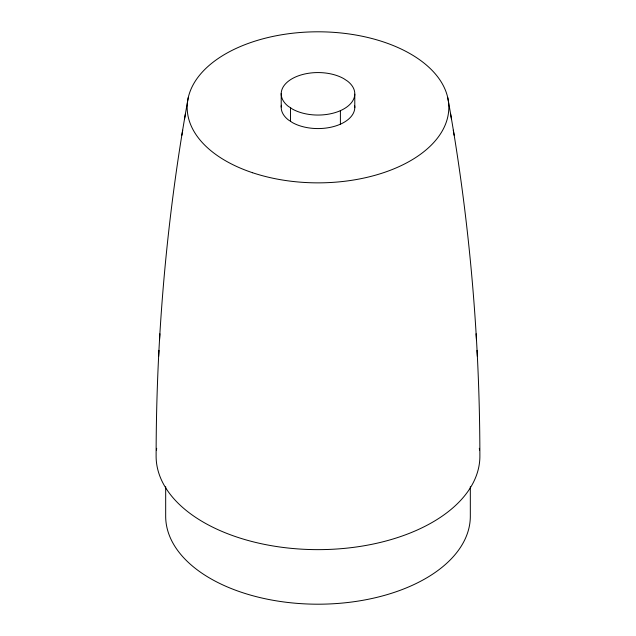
<?xml version="1.0" encoding="UTF-8"?>
<svg xmlns="http://www.w3.org/2000/svg" width="636" height="636" viewBox="0 0 636 636"><rect width="100%" height="100%" fill="white"/><g stroke="black" fill="none" stroke-linecap="round" stroke-linejoin="round"><path stroke-width="0.95" d="M188.296 97.467C166.847 215.755 156.233 335.967 156.114 456.171A161.886 93.468 0 0 0 318 549.639A161.886 93.468 0 0 0 479.886 456.171C479.767 335.967 469.153 215.755 447.704 97.467M158.65 356.391L158.992 350.372M159.564 339.759L159.906 333.781M181.84 135.325L182.715 130.197M184.583 118.853L185.434 113.828M290.517 107.723L288.45 106.466A36.793 21.242 0 0 1 293.832 77.791A36.793 21.242 0 0 1 343.758 78.641L347.55 81.154A36.793 21.242 0 0 1 342.168 109.829A36.793 21.242 0 0 1 292.242 108.979L290.517 107.723L290.517 121.245L292.242 122.494A36.793 21.242 0 0 0 333.351 126.636A36.793 21.242 0 0 0 354.713 105.942M290.517 121.245L288.45 119.981A36.793 21.242 0 0 1 281.382 105.242M450.566 113.828L451.417 118.853M453.285 130.197L454.16 135.325M476.094 333.781L476.436 339.759M477.008 350.372L477.35 356.391M470.322 486.707L470.322 516.257A152.322 87.943 0 0 1 318 604.2A152.322 87.943 0 0 1 165.678 516.257L165.678 486.707M354.785 94.16L354.785 107.675M340.395 110.664L340.395 124.179M281.215 93.46L281.215 106.983M156.456 450.057A161.886 93.468 0 0 1 156.687 448.316M479.313 448.316A161.886 93.468 0 0 1 479.544 450.057M252.587 172.738A130.817 75.525 0 0 0 448.817 107.325A130.817 75.525 0 0 0 252.587 41.92A130.817 75.525 0 0 0 252.587 172.738"/></g></svg>
